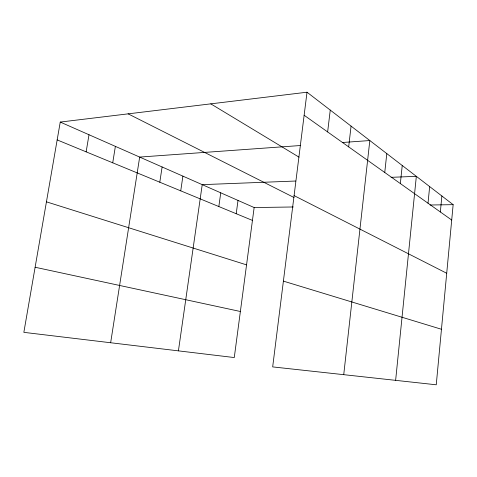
<?xml version="1.0" encoding="UTF-8"?>
<svg xmlns="http://www.w3.org/2000/svg" width="477" height="477" viewBox="0 0 477 477"><rect width="100%" height="100%" fill="white"/><g stroke="black" fill="none" stroke-linecap="round" stroke-linejoin="round"><path stroke-width="0.72" d="M307.015 92.21L453.15 204.669L436.252 384.79L272.677 366.902L307.015 92.21L60.251 122.07L23.85 332.35L234.273 357.553L254.152 207.543L60.251 122.07M440.349 211.967L441.881 195.993M428.018 203.214L429.658 186.59M395.63 380.348L416.343 176.341L391.08 177.325M400.346 183.562L402.236 165.483M384.754 172.495L386.793 153.6M343.732 374.672L369.818 140.542L342.552 142.498M348.675 146.874L351.072 126.113M327.633 131.938L330.257 110.098M236.21 213.72L238.017 200.435M218.836 206.553L220.75 192.821M178.416 350.863L202.224 184.653L295.68 181.027M180.735 190.848L182.9 176.138M159.801 182.22L162.108 166.968M110.652 342.742L139.672 157.076L300.462 145.521M112.727 162.812L115.38 146.367M86.14 151.853L89.002 134.741M254.152 207.543L293.313 206.976M430.051 205.003L453.15 204.669M35.119 267.245L240.378 311.493M283.398 281.126L441.463 329.267M46.442 201.837L246.555 264.872M57.162 139.904L252.446 220.41M128.14 113.854L294.029 197.52M294.088 195.606L446.716 273.261M210.786 103.855L299.013 157.148M304.135 115.249L451.707 220.034"/></g></svg>
